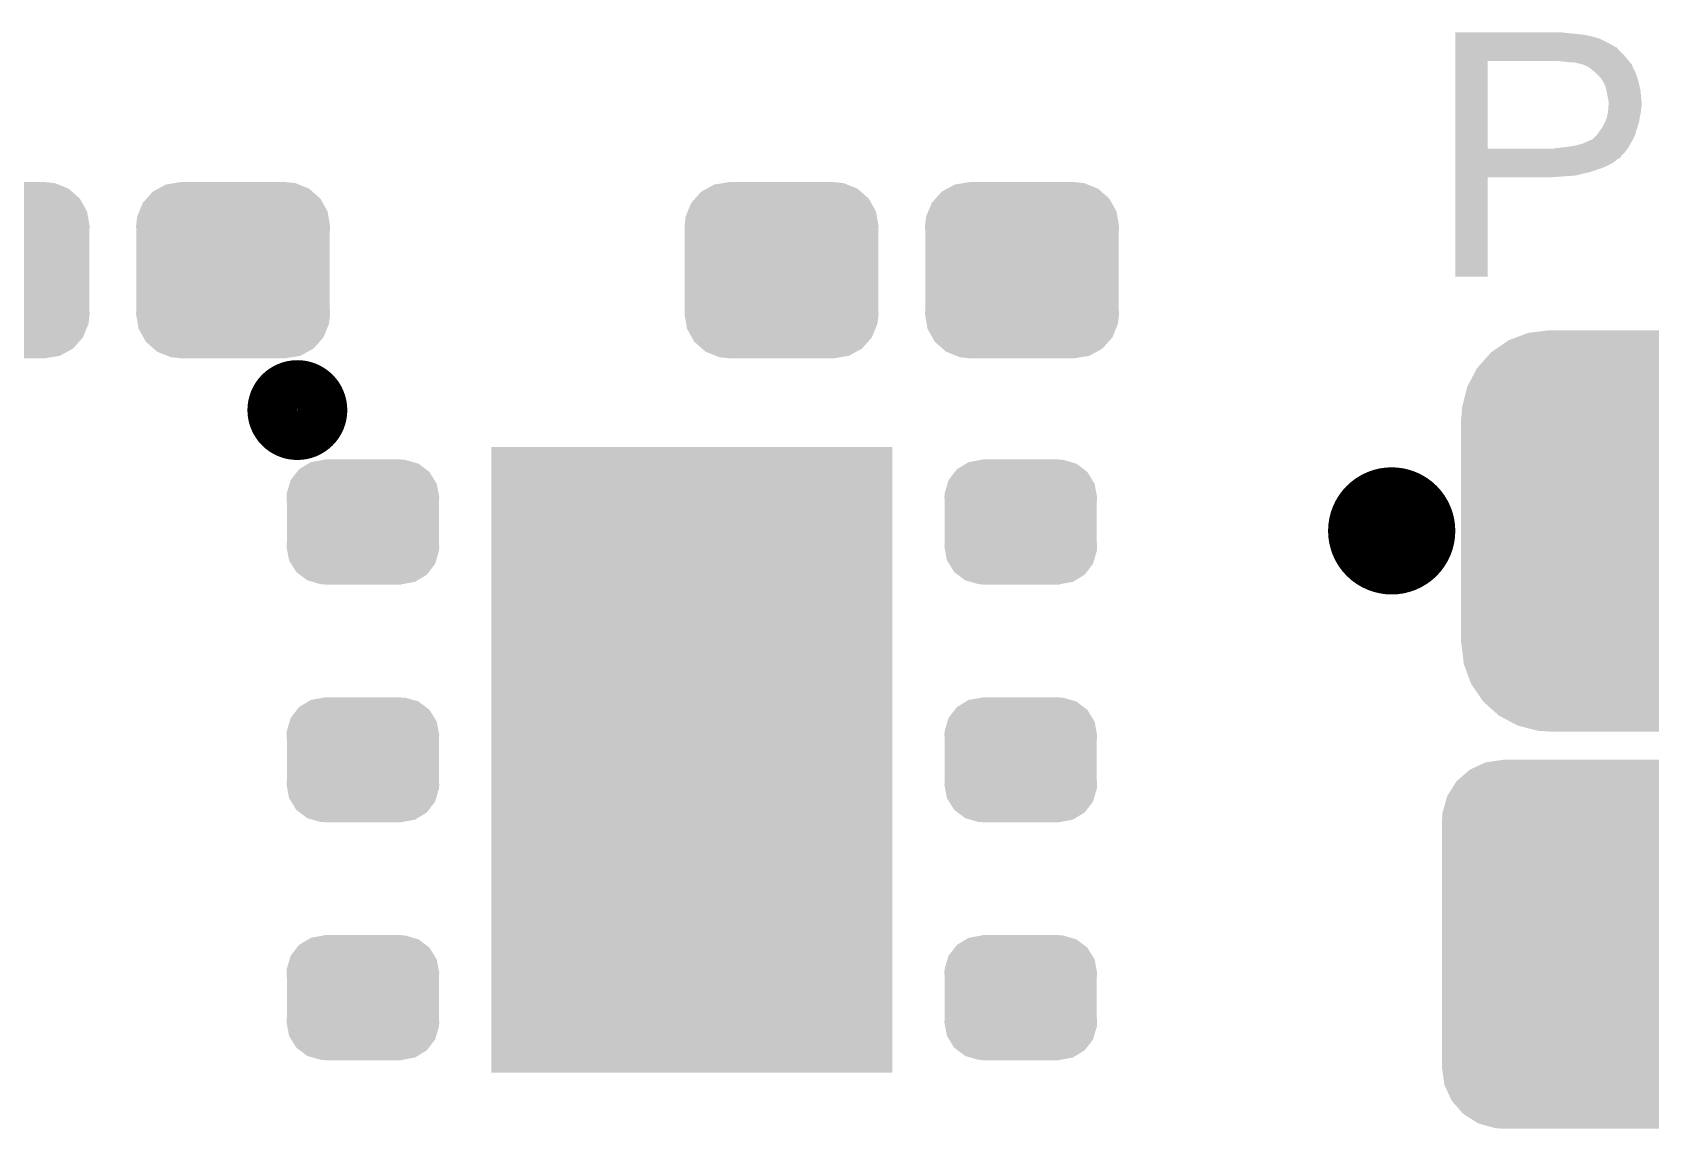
# Model space of a CAD drawing. Extents: x -1.3 to 24.2, y -3.9 to 53.4.
# Drawn here: x 8.8 to 15.26, y -0.74 to 3.64 of the extents above; entities that cross this region are included whole.
import ezdxf

# ---------------------------------------------------------------- set-up
doc = ezdxf.new("R2010")
doc.units = 0
doc.layers.get('0').update_dxf_attribs({"linetype": 'CONTINUOUS'})
doc.layers.add('LIGHT_RANGER_14CLICK_V101_GTO', color=9, linetype='CONTINUOUS')
doc.layers.add('LIGHT_RANGER_14CLICK_V101_GTS', color=11, linetype='CONTINUOUS')

# ---------------------------------------------------------------- blocks, each defined once
blk = doc.blocks.new('RECTANGLE_68')
blk.add_solid([(0.8001, 1.24968), (0.8001, -1.24968), (-0.8001, 1.24968), (-0.8001, -1.24968)])
blk = doc.blocks.new('CUSTOM_44')
for points in [[(-0.320744, 0.31339), (-0.298526, 0.325596), (0.317222, 0.31339), (0.30335, 0.325596)], [(-0.298526, 0.325596), (-0.268438, 0.342124), (0.30335, 0.325596), (0.2622, 0.342124)], [(-0.268438, 0.342124), (-0.233628, 0.347838), (0.2622, 0.342124), (0.247972, 0.347838)], [(-0.233628, 0.347838), (-0.20955, 0.35179), (0.247972, 0.347838), (0.20955, 0.35179)], [(-0.37475, 0.234078), (-0.360486, 0.26887), (0.377262, 0.234078), (0.357822, 0.26887)], [(-0.360486, 0.26887), (-0.34504, 0.286174), (0.357822, 0.26887), (0.348152, 0.286174)], [(-0.34504, 0.286174), (-0.320744, 0.31339), (0.348152, 0.286174), (0.317222, 0.31339)], [(-0.38735, 0.17526), (-0.383124, 0.213652), (0.38735, 0.17526), (0.380766, 0.213652)], [(-0.383124, 0.213652), (-0.37475, 0.234078), (0.380766, 0.213652), (0.377262, 0.234078)], [(-0.38608, 0.154124), (-0.38735, 0.17526), (0.38608, 0.154124), (0.38735, 0.17526)], [(-0.38608, -0.154124), (-0.38608, 0.154124), (0.38608, -0.154124), (0.38608, 0.154124)], [(-0.38735, -0.17526), (-0.38608, -0.154124), (0.38735, -0.17526), (0.38608, -0.154124)], [(-0.380764, -0.213652), (-0.38735, -0.17526), (0.383124, -0.213652), (0.38735, -0.17526)], [(-0.377262, -0.234078), (-0.380764, -0.213652), (0.374748, -0.234078), (0.383124, -0.213652)], [(-0.35782, -0.26887), (-0.377262, -0.234078), (0.360486, -0.26887), (0.374748, -0.234078)], [(-0.348152, -0.286174), (-0.35782, -0.26887), (0.345038, -0.286174), (0.360486, -0.26887)], [(-0.31722, -0.31339), (-0.348152, -0.286174), (0.320744, -0.31339), (0.345038, -0.286174)], [(-0.30335, -0.325596), (-0.31722, -0.31339), (0.298524, -0.325596), (0.320744, -0.31339)], [(-0.262198, -0.342124), (-0.30335, -0.325596), (0.268438, -0.342124), (0.298524, -0.325596)], [(-0.247972, -0.347838), (-0.262198, -0.342124), (0.233626, -0.347838), (0.268438, -0.342124)], [(-0.20955, -0.35179), (-0.247972, -0.347838), (0.20955, -0.35179), (0.233626, -0.347838)]]:
    blk.add_solid(points)
blk = doc.blocks.new('CUSTOM_82')
for points in [[(-0.465932, 0.697008), (-0.425122, 0.715892), (0.461224, 0.697008), (0.431072, 0.715892)], [(-0.425122, 0.715892), (-0.402214, 0.726492), (0.431072, 0.715892), (0.392864, 0.726492)], [(-0.402214, 0.726492), (-0.346074, 0.73466), (0.392864, 0.726492), (0.36342, 0.73466)], [(-0.346074, 0.73466), (-0.33274, 0.7366), (0.36342, 0.73466), (0.33274, 0.7366)], [(-0.53404, 0.625952), (-0.518606, 0.650592), (0.536988, 0.625952), (0.515276, 0.650592)], [(-0.518606, 0.650592), (-0.486794, 0.678626), (0.515276, 0.650592), (0.490572, 0.678626)], [(-0.486794, 0.678626), (-0.465932, 0.697008), (0.490572, 0.678626), (0.461224, 0.697008)], [(-0.563878, 0.562234), (-0.555872, 0.591092), (0.566472, 0.562234), (0.55312, 0.591092)], [(-0.555872, 0.591092), (-0.53404, 0.625952), (0.55312, 0.591092), (0.536988, 0.625952)], [(-0.57658, 0.49276), (-0.57464, 0.52344), (0.57658, 0.49276), (0.572118, 0.52344)], [(-0.57464, 0.52344), (-0.563878, 0.562234), (0.572118, 0.52344), (0.566472, 0.562234)], [(-0.57658, -0.49276), (-0.57658, 0.49276), (0.57658, -0.49276), (0.57658, 0.49276)], [(-0.572116, -0.52344), (-0.57658, -0.49276), (0.57464, -0.52344), (0.57658, -0.49276)], [(-0.566472, -0.562234), (-0.572116, -0.52344), (0.563876, -0.562234), (0.57464, -0.52344)], [(-0.553118, -0.591092), (-0.566472, -0.562234), (0.555872, -0.591092), (0.563876, -0.562234)], [(-0.536988, -0.625952), (-0.553118, -0.591092), (0.534038, -0.625952), (0.555872, -0.591092)], [(-0.515274, -0.650592), (-0.536988, -0.625952), (0.518606, -0.650592), (0.534038, -0.625952)], [(-0.490572, -0.678626), (-0.515274, -0.650592), (0.486792, -0.678626), (0.518606, -0.650592)], [(-0.461222, -0.697008), (-0.490572, -0.678626), (0.465932, -0.697008), (0.486792, -0.678626)], [(-0.431072, -0.715892), (-0.461222, -0.697008), (0.42512, -0.715892), (0.465932, -0.697008)], [(-0.392862, -0.726492), (-0.431072, -0.715892), (0.402214, -0.726492), (0.42512, -0.715892)], [(-0.36342, -0.73466), (-0.392862, -0.726492), (0.346072, -0.73466), (0.402214, -0.726492)], [(-0.33274, -0.7366), (-0.36342, -0.73466), (0.33274, -0.7366), (0.346072, -0.73466)]]:
    blk.add_solid(points)
blk = doc.blocks.new('CUSTOM_83')
for points in [[(-0.412794, 0.76087), (-0.368484, 0.777768), (0.407388, 0.76087), (0.3756, 0.777768)], [(-0.368484, 0.777768), (-0.333938, 0.790942), (0.3756, 0.777768), (0.32361, 0.790942)], [(-0.333938, 0.790942), (-0.273256, 0.798498), (0.32361, 0.790942), (0.29379, 0.798498)], [(-0.273256, 0.798498), (-0.25019, 0.80137), (0.29379, 0.798498), (0.25019, 0.80137)], [(-0.50967, 0.681926), (-0.482218, 0.71288), (0.51306, 0.681926), (0.47841, 0.71288)], [(-0.482218, 0.71288), (-0.44566, 0.738152), (0.47841, 0.71288), (0.45012, 0.738152)], [(-0.44566, 0.738152), (-0.412794, 0.76087), (0.45012, 0.738152), (0.407388, 0.76087)], [(-0.55793, 0.61233), (-0.538216, 0.649738), (0.560798, 0.61233), (0.53514, 0.649738)], [(-0.538216, 0.649738), (-0.50967, 0.681926), (0.53514, 0.649738), (0.51306, 0.681926)], [(-0.577562, 0.575076), (-0.55793, 0.61233), (0.574852, 0.575076), (0.560798, 0.61233)], [(-0.597996, 0.49319), (-0.587972, 0.533366), (0.595442, 0.49319), (0.590586, 0.533366)], [(-0.587972, 0.533366), (-0.577562, 0.575076), (0.590586, 0.533366), (0.574852, 0.575076)], [(-0.60071, 0.44958), (-0.597996, 0.49319), (0.60071, 0.44958), (0.595442, 0.49319)], [(-0.60198, -0.44958), (-0.60198, 0.44958), (0.60198, -0.44958), (0.60198, 0.44958)], [(-0.59544, -0.49319), (-0.60071, -0.44958), (0.597996, -0.49319), (0.60071, -0.44958)], [(-0.590586, -0.533366), (-0.59544, -0.49319), (0.58797, -0.533366), (0.597996, -0.49319)], [(-0.57485, -0.575076), (-0.590586, -0.533366), (0.577562, -0.575076), (0.58797, -0.533366)], [(-0.560798, -0.61233), (-0.57485, -0.575076), (0.557928, -0.61233), (0.577562, -0.575076)], [(-0.535138, -0.649738), (-0.560798, -0.61233), (0.538216, -0.649738), (0.557928, -0.61233)], [(-0.51306, -0.681926), (-0.535138, -0.649738), (0.509668, -0.681926), (0.538216, -0.649738)], [(-0.478408, -0.71288), (-0.51306, -0.681926), (0.482218, -0.71288), (0.509668, -0.681926)], [(-0.45012, -0.738152), (-0.478408, -0.71288), (0.445658, -0.738152), (0.482218, -0.71288)], [(-0.407386, -0.76087), (-0.45012, -0.738152), (0.412794, -0.76087), (0.445658, -0.738152)], [(-0.3756, -0.777768), (-0.407386, -0.76087), (0.368482, -0.777768), (0.412794, -0.76087)], [(-0.323608, -0.790942), (-0.3756, -0.777768), (0.333938, -0.790942), (0.368482, -0.777768)], [(-0.29379, -0.798498), (-0.323608, -0.790942), (0.273254, -0.798498), (0.333938, -0.790942)], [(-0.25019, -0.80137), (-0.29379, -0.798498), (0.25019, -0.80137), (0.273254, -0.798498)]]:
    blk.add_solid(points)
blk = doc.blocks.new('CUSTOM_84')
for points in [[(-0.288346, 0.167262), (-0.263218, 0.199814), (0.28593, 0.167262), (0.26581, 0.199814)], [(-0.263218, 0.199814), (-0.254768, 0.210758), (0.26581, 0.199814), (0.251368, 0.210758)], [(-0.254768, 0.210758), (-0.218054, 0.233), (0.251368, 0.210758), (0.222016, 0.233)], [(-0.218054, 0.233), (-0.20777, 0.23923), (0.222016, 0.233), (0.200324, 0.23923)], [(-0.20777, 0.23923), (-0.157486, 0.248168), (0.200324, 0.23923), (0.169202, 0.248168)], [(-0.157486, 0.248168), (-0.15367, 0.248846), (0.169202, 0.248168), (0.15367, 0.248846)], [(-0.15367, 0.248846), (-0.15367, 0.25019), (0.15367, 0.248846), (0.15367, 0.25019)], [(-0.303986, 0.114586), (-0.29256, 0.153072), (0.301898, 0.114586), (0.2947, 0.153072)], [(-0.29256, 0.153072), (-0.288346, 0.167262), (0.2947, 0.153072), (0.28593, 0.167262)], [(-0.3048, 0.09906), (-0.303986, 0.114586), (0.3048, 0.09906), (0.301898, 0.114586)], [(-0.30353, 0.079592), (-0.3048, 0.09906), (0.30353, 0.079592), (0.3048, 0.09906)], [(-0.30353, -0.079592), (-0.30353, 0.079592), (0.30353, -0.079592), (0.30353, 0.079592)], [(-0.3048, -0.09906), (-0.30353, -0.079592), (0.3048, -0.09906), (0.30353, -0.079592)], [(-0.301896, -0.114586), (-0.3048, -0.09906), (0.303986, -0.114586), (0.3048, -0.09906)], [(-0.2947, -0.153072), (-0.301896, -0.114586), (0.292558, -0.153072), (0.303986, -0.114586)], [(-0.285928, -0.167262), (-0.2947, -0.153072), (0.288346, -0.167262), (0.292558, -0.153072)], [(-0.26581, -0.199814), (-0.285928, -0.167262), (0.263216, -0.199814), (0.288346, -0.167262)], [(-0.251366, -0.210758), (-0.26581, -0.199814), (0.254768, -0.210758), (0.263216, -0.199814)], [(-0.222016, -0.233), (-0.251366, -0.210758), (0.218052, -0.233), (0.254768, -0.210758)], [(-0.200322, -0.23923), (-0.222016, -0.233), (0.20777, -0.23923), (0.218052, -0.233)], [(-0.169202, -0.248168), (-0.200322, -0.23923), (0.157484, -0.248168), (0.20777, -0.23923)], [(-0.15367, -0.248846), (-0.169202, -0.248168), (0.15367, -0.248846), (0.157484, -0.248168)], [(-0.15367, -0.25019), (-0.15367, -0.248846), (0.15367, -0.25019), (0.15367, -0.248846)]]:
    blk.add_solid(points)

msp = doc.modelspace()

# ---------------------------------------------------------------- linework, layer by layer
at = {"layer": 'LIGHT_RANGER_14CLICK_V101_GTO'}
for points, const_width in [([(9.75614, 2.1336, 1), (9.95426, 2.1336, 1)], 0.20066), ([(14.097, 1.651, 1), (14.351, 1.651, 1)], 0.254)]:
    msp.add_lwpolyline(points, format="xyb", close=True, dxfattribs=dict(at, const_width=const_width))
for points in [[(14.478022, 3.63982), (14.478024, 3.64236), (14.9225, 3.63982), (14.899638, 3.64236)], [(14.478022, 3.63474), (14.478022, 3.63982), (14.9733, 3.63474), (14.9225, 3.63982)], [(14.478022, 3.6322), (14.478022, 3.63474), (14.993622, 3.6322), (14.9733, 3.63474)], [(14.478022, 3.62966), (14.478022, 3.6322), (15.00632, 3.62966), (14.996162, 3.6322)], [(14.478022, 3.62712), (14.478022, 3.62966), (15.01902, 3.62712), (15.00632, 3.62966)], [(14.478022, 3.61696), (14.478022, 3.62712), (15.05458, 3.61696), (15.01902, 3.62712)], [(14.47802, 3.54838), (14.478022, 3.57124), (15.15364, 3.54838), (15.130782, 3.57124)], [(14.478022, 3.59664), (14.478022, 3.61696), (15.095218, 3.59664), (15.05458, 3.61696)], [(14.478022, 3.586478), (14.478022, 3.59664), (15.112998, 3.586478), (15.095218, 3.59664)], [(14.478022, 3.58394), (14.478022, 3.586478), (15.115544, 3.58394), (15.112998, 3.586478)], [(14.478022, 3.581396), (14.478022, 3.58394), (15.12316, 3.581396), (15.115544, 3.58394)], [(14.478022, 3.57124), (14.478022, 3.581396), (15.130782, 3.57124), (15.12316, 3.581396)], [(14.478012, 3.177562), (14.47802, 3.52806), (14.60754, 3.177562), (14.607562, 3.52806)], [(14.47802, 3.53314), (14.47802, 3.54838), (15.16634, 3.53314), (15.15364, 3.54838)], [(14.47802, 3.52806), (14.47802, 3.53314), (15.170694, 3.52806), (15.16634, 3.53314)], [(14.91234, 3.52552), (14.88694, 3.52806), (15.172872, 3.52552), (15.170694, 3.52806)], [(14.932662, 3.52298), (14.91234, 3.52552), (15.175048, 3.52298), (15.172872, 3.52552)], [(14.970762, 3.5179), (14.950442, 3.52298), (15.179402, 3.5179), (15.175048, 3.52298)], [(14.975844, 3.517898), (14.970762, 3.5179), (15.179404, 3.517898), (15.179402, 3.5179)], [(14.982618, 3.515358), (14.975844, 3.517898), (15.18158, 3.515358), (15.179404, 3.517898)], [(14.99616, 3.51028), (14.982618, 3.515358), (15.183838, 3.51028), (15.18158, 3.515358)], [(15.0114, 3.50266), (14.99616, 3.51028), (15.187226, 3.50266), (15.183838, 3.51028)], [(15.024098, 3.492502), (15.0114, 3.50266), (15.191742, 3.492502), (15.187226, 3.50266)], [(15.02728, 3.489956), (15.024098, 3.492502), (15.19428, 3.489956), (15.191742, 3.492502)], [(15.0368, 3.48234), (15.02728, 3.489956), (15.19682, 3.48234), (15.19428, 3.489956)], [(15.049498, 3.469642), (15.0368, 3.48234), (15.2019, 3.469642), (15.19682, 3.48234)], [(15.05204, 3.4671), (15.049498, 3.469642), (15.202748, 3.4671), (15.2019, 3.469642)], [(15.05713, 3.45948), (15.05204, 3.4671), (15.205286, 3.45948), (15.202748, 3.4671)], [(15.059666, 3.459468), (15.05713, 3.45948), (15.20529, 3.459468), (15.205286, 3.45948)], [(15.062564, 3.4544), (15.059666, 3.459468), (15.206978, 3.4544), (15.20529, 3.459468)], [(15.06982, 3.4417), (15.062564, 3.4544), (15.210156, 3.4417), (15.206978, 3.4544)], [(15.073632, 3.43408), (15.06982, 3.4417), (15.21206, 3.43408), (15.210156, 3.4417)], [(15.077442, 3.426458), (15.073632, 3.43408), (15.213754, 3.426458), (15.21206, 3.43408)], [(15.081252, 3.411218), (15.077442, 3.426458), (15.21714, 3.411218), (15.213754, 3.426458)], [(15.08252, 3.40614), (15.081252, 3.411218), (15.217648, 3.40614), (15.21714, 3.411218)], [(15.08506, 3.3909), (15.08252, 3.40614), (15.219172, 3.3909), (15.217648, 3.40614)], [(15.086076, 3.38582), (15.08506, 3.3909), (15.21968, 3.38582), (15.219172, 3.3909)], [(15.09014, 3.365498), (15.086076, 3.38582), (15.221528, 3.365498), (15.21968, 3.38582)], [(15.09014, 3.357882), (15.09014, 3.365498), (15.22222, 3.357882), (15.221528, 3.365498)], [(15.076874, 3.286758), (15.082518, 3.299458), (15.21206, 3.286758), (15.214176, 3.299458)], [(15.082518, 3.299458), (15.083026, 3.302), (15.214176, 3.299458), (15.2146, 3.302)], [(15.083026, 3.302), (15.0876, 3.324858), (15.2146, 3.302), (15.21917, 3.324858)], [(15.0876, 3.324858), (15.08781, 3.327398), (15.21917, 3.324858), (15.21968, 3.327398)], [(15.08781, 3.327398), (15.088658, 3.337558), (15.21968, 3.327398), (15.21968, 3.337558)], [(15.088658, 3.337558), (15.089504, 3.347718), (15.21968, 3.337558), (15.22222, 3.347718)], [(15.089504, 3.347718), (15.09014, 3.35534), (15.22222, 3.347718), (15.22222, 3.35534)], [(15.09014, 3.35534), (15.09014, 3.357882), (15.22222, 3.35534), (15.22222, 3.357882)], [(15.029174, 3.218178), (15.044418, 3.233418), (15.1892, 3.218178), (15.19573, 3.233418)], [(15.044418, 3.233418), (15.045942, 3.235958), (15.19573, 3.233418), (15.19682, 3.235958)], [(15.045942, 3.235958), (15.052038, 3.246118), (15.19682, 3.235958), (15.199722, 3.246118)], [(15.052038, 3.246118), (15.058134, 3.25374), (15.199722, 3.246118), (15.2019, 3.25374)], [(15.058134, 3.25374), (15.0622, 3.258822), (15.2019, 3.25374), (15.203462, 3.258822)], [(15.0622, 3.258822), (15.07236, 3.2766), (15.203462, 3.258822), (15.208934, 3.2766)], [(15.07236, 3.2766), (15.076874, 3.286758), (15.208934, 3.2766), (15.21206, 3.286758)], [(14.478012, 3.17754), (14.478012, 3.177562), (14.869158, 3.17754), (14.60754, 3.177562)], [(14.478012, 3.164838), (14.478012, 3.17754), (15.156178, 3.164838), (15.165252, 3.17754)], [(14.869158, 3.17754), (14.879318, 3.18008), (15.165252, 3.17754), (15.167066, 3.18008)], [(14.889478, 3.18008), (14.902168, 3.182618), (15.167066, 3.18008), (15.16888, 3.182618)], [(14.902168, 3.182618), (14.90218, 3.18262), (15.16888, 3.182618), (15.16888, 3.18262)], [(14.90218, 3.18262), (14.927582, 3.18516), (15.16888, 3.18262), (15.170332, 3.18516)], [(14.927582, 3.18516), (14.95806, 3.19024), (15.170332, 3.18516), (15.173234, 3.19024)], [(14.95806, 3.19024), (14.986, 3.197858), (15.173234, 3.19024), (15.177588, 3.197858)], [(14.986, 3.197858), (15.01394, 3.21056), (15.177588, 3.197858), (15.184846, 3.21056)], [(15.01394, 3.21056), (15.026636, 3.21564), (15.184846, 3.21056), (15.187748, 3.21564)], [(15.026636, 3.21564), (15.029174, 3.218178), (15.187748, 3.21564), (15.1892, 3.218178)], [(14.47801, 3.149596), (14.478012, 3.164838), (15.14094, 3.149596), (15.156178, 3.164838)], [(14.47801, 3.147054), (14.47801, 3.149596), (15.140934, 3.147054), (15.14094, 3.149596)], [(14.47801, 3.13944), (14.47801, 3.147054), (15.133316, 3.13944), (15.140934, 3.147054)], [(14.47801, 3.136896), (14.47801, 3.13944), (15.1257, 3.136896), (15.133316, 3.13944)], [(14.47801, 3.12928), (14.47801, 3.136896), (15.118078, 3.12928), (15.1257, 3.136896)], [(14.47801, 3.12166), (14.47801, 3.12928), (15.107918, 3.12166), (15.118078, 3.12928)], [(14.47801, 3.10642), (14.47801, 3.12166), (15.07744, 3.10642), (15.107918, 3.12166)], [(14.47801, 3.0988), (14.47801, 3.10642), (15.05966, 3.0988), (15.07744, 3.10642)], [(14.478, 2.667024), (14.478008, 3.063216), (14.607516, 2.667024), (14.60754, 3.063216)], [(14.478008, 3.07086), (14.47801, 3.07848), (14.960598, 3.07086), (14.98854, 3.07848)], [(14.478008, 3.06832), (14.478008, 3.07086), (14.93012, 3.06832), (14.960598, 3.07086)], [(14.478008, 3.06578), (14.478008, 3.06832), (14.89456, 3.06578), (14.93012, 3.06832)], [(14.478008, 3.06324), (14.478008, 3.06578), (14.856462, 3.06324), (14.89456, 3.06578)], [(14.478008, 3.063216), (14.478008, 3.06324), (14.60754, 3.063216), (14.856462, 3.06324)], [(14.47801, 3.08356), (14.47801, 3.0988), (15.013938, 3.08356), (15.05966, 3.0988)], [(14.47801, 3.07848), (14.47801, 3.08356), (14.98854, 3.07848), (15.013938, 3.08356)], [(14.607516, 2.667), (14.478, 2.667024), (14.607516, 2.667), (14.607516, 2.667024)]]:
    msp.add_solid(points, dxfattribs=at)

# ---------------------------------------------------------------- block references
at = {"layer": 'LIGHT_RANGER_14CLICK_V101_GTS'}
for name, p in [('CUSTOM_44', (8.63854, 2.6924)), ('CUSTOM_44', (9.59866, 2.6924)), ('CUSTOM_44', (11.78814, 2.6924)), ('CUSTOM_44', (12.74826, 2.6924)), ('CUSTOM_83', (15.10284, 1.651)), ('RECTANGLE_68', (11.43, 0.7366)), ('CUSTOM_84', (10.11682, 1.68656)), ('CUSTOM_84', (12.74318, 1.68656)), ('CUSTOM_84', (10.11682, 0.7366)), ('CUSTOM_84', (12.74318, 0.7366)), ('CUSTOM_82', (15.00124, 0)), ('CUSTOM_84', (10.11682, -0.21336)), ('CUSTOM_84', (12.74318, -0.21336))]:
    msp.add_blockref(name, p, dxfattribs=at)

doc.saveas('drawing.dxf')
